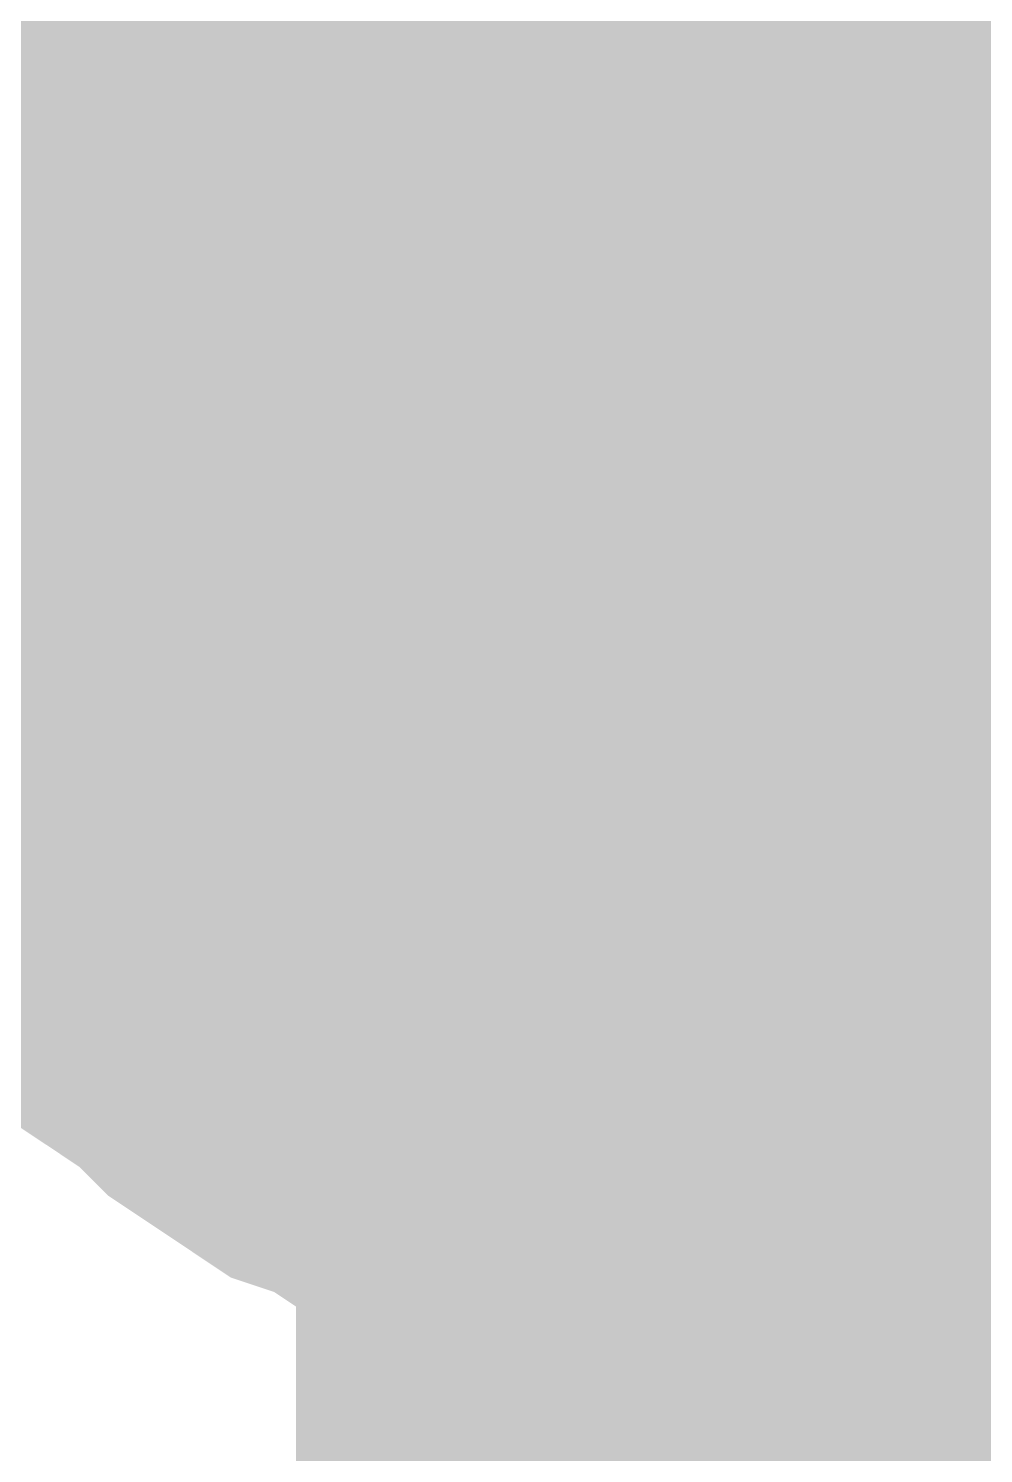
# Model space of a CAD drawing. Header units: inches. Extents: x 0 to 841, y 0 to 594.
# Drawn here: x 311.927 to 312.675, y 329.045 to 330.161 of the extents above; entities that cross this region are included whole.
import ezdxf

# ---------------------------------------------------------------- set-up
doc = ezdxf.new("R2010")
doc.units = ezdxf.units.IN
doc.layers.add('Sheet', color=255, linetype='Continuous')

msp = doc.modelspace()

# ---------------------------------------------------------------- linework, layer by layer
at = {"layer": 'Sheet'}
msp.add_lwpolyline([(312.246, 330, 0.508, 0.508, 1), (312.754, 330, 0.508, 0.508, 1)], format="xyseb", close=True, dxfattribs=at)
for points in [[(311.7705, 330.1834, 0.2997, 0.2997, 0), (311.7818, 330.2171, 0.2997, 0.2997, 0), (311.793, 330.262, 0.2997, 0.2997, 0), (311.8042, 330.2957, 0.2997, 0.2997, 0), (311.8267, 330.3294, 0.2997, 0.2997, 0)], [(311.7705, 330.1834, 0.2997, 0.2997, 0), (311.7818, 330.2171, 0.2997, 0.2997, 0), (311.793, 330.262, 0.2997, 0.2997, 0), (311.8042, 330.2957, 0.2997, 0.2997, 0), (311.8267, 330.3294, 0.2997, 0.2997, 0)], [(311.7705, 330.1834, 0.2997, 0.2997, 0), (311.7818, 330.2171, 0.2997, 0.2997, 0), (311.793, 330.262, 0.2997, 0.2997, 0), (311.8042, 330.2957, 0.2997, 0.2997, 0), (311.8267, 330.3294, 0.2997, 0.2997, 0)], [(311.7705, 330.1834, 0.2997, 0.2997, 0), (311.7818, 330.2171, 0.2997, 0.2997, 0), (311.793, 330.262, 0.2997, 0.2997, 0), (311.8042, 330.2957, 0.2997, 0.2997, 0), (311.8267, 330.3294, 0.2997, 0.2997, 0)], [(312.0063, 329.9925, 0.2997, 0.2997, 0), (312.0063, 330.015, 0.2997, 0.2997, 0), (312.0063, 330.0487, 0.2997, 0.2997, 0), (312.0176, 330.0711, 0.2997, 0.2997, 0), (312.0176, 330.0936, 0.2997, 0.2997, 0), (312.0176, 330.116, 0.2997, 0.2997, 0), (312.0288, 330.1385, 0.2997, 0.2997, 0), (312.04, 330.1722, 0.2997, 0.2997, 0), (312.0512, 330.1946, 0.2997, 0.2997, 0), (312.0512, 330.2171, 0.2997, 0.2997, 0), (312.0625, 330.2396, 0.2997, 0.2997, 0), (312.0737, 330.2508, 0.2997, 0.2997, 0), (312.0962, 330.2733, 0.2997, 0.2997, 0), (312.1074, 330.2957, 0.2997, 0.2997, 0), (312.1186, 330.3182, 0.2997, 0.2997, 0)], [(312.0063, 329.9925, 0.2997, 0.2997, 0), (312.0063, 330.015, 0.2997, 0.2997, 0), (312.0063, 330.0487, 0.2997, 0.2997, 0), (312.0176, 330.0711, 0.2997, 0.2997, 0), (312.0176, 330.0936, 0.2997, 0.2997, 0), (312.0176, 330.116, 0.2997, 0.2997, 0), (312.0288, 330.1385, 0.2997, 0.2997, 0), (312.04, 330.1722, 0.2997, 0.2997, 0), (312.0512, 330.1946, 0.2997, 0.2997, 0), (312.0512, 330.2171, 0.2997, 0.2997, 0), (312.0625, 330.2396, 0.2997, 0.2997, 0), (312.0737, 330.2508, 0.2997, 0.2997, 0), (312.0962, 330.2733, 0.2997, 0.2997, 0), (312.1074, 330.2957, 0.2997, 0.2997, 0), (312.1186, 330.3182, 0.2997, 0.2997, 0)], [(312.0063, 329.9925, 0.2997, 0.2997, 0), (312.0063, 330.015, 0.2997, 0.2997, 0), (312.0063, 330.0487, 0.2997, 0.2997, 0), (312.0176, 330.0711, 0.2997, 0.2997, 0), (312.0176, 330.0936, 0.2997, 0.2997, 0), (312.0176, 330.116, 0.2997, 0.2997, 0), (312.0288, 330.1385, 0.2997, 0.2997, 0), (312.04, 330.1722, 0.2997, 0.2997, 0), (312.0512, 330.1946, 0.2997, 0.2997, 0), (312.0512, 330.2171, 0.2997, 0.2997, 0), (312.0625, 330.2396, 0.2997, 0.2997, 0), (312.0737, 330.2508, 0.2997, 0.2997, 0), (312.0962, 330.2733, 0.2997, 0.2997, 0), (312.1074, 330.2957, 0.2997, 0.2997, 0), (312.1186, 330.3182, 0.2997, 0.2997, 0)], [(312.5116, 329.9925, 0.7493, 0.7493, 0), (307.5148, 329.9925, 0.7493, 0.7493, 0)], [(312.5116, 324.49, 0.7493, 0.7493, 0), (312.5116, 329.9925, 0.7493, 0.7493, 0)], [(350.0049, 324.9953, 0.7493, 0.7493, 0), (345.0081, 324.9953, 0.7493, 0.7493, 0), (345.0081, 329.9925, 0.7493, 0.7493, 0), (330.0063, 329.9925, 0.7493, 0.7493, 0), (312.5116, 329.9925, 0.7493, 0.7493, 0)], [(312.0063, 329.9925, 0.0991, 0.0991, 0), (312.0063, 330.015, 0.0991, 0.0991, 0), (312.0063, 330.0487, 0.0991, 0.0991, 0), (312.0176, 330.0711, 0.0991, 0.0991, 0), (312.0176, 330.0936, 0.0991, 0.0991, 0), (312.0176, 330.116, 0.0991, 0.0991, 0), (312.0288, 330.1385, 0.0991, 0.0991, 0), (312.04, 330.1722, 0.0991, 0.0991, 0), (312.0512, 330.1946, 0.0991, 0.0991, 0), (312.0512, 330.2171, 0.0991, 0.0991, 0)], [(312.0063, 329.9925, 0.0991, 0.0991, 0), (312.0063, 330.015, 0.0991, 0.0991, 0), (312.0063, 330.0487, 0.0991, 0.0991, 0), (312.0176, 330.0711, 0.0991, 0.0991, 0), (312.0176, 330.0936, 0.0991, 0.0991, 0), (312.0176, 330.116, 0.0991, 0.0991, 0), (312.0288, 330.1385, 0.0991, 0.0991, 0), (312.04, 330.1722, 0.0991, 0.0991, 0), (312.0512, 330.1946, 0.0991, 0.0991, 0), (312.0512, 330.2171, 0.0991, 0.0991, 0)], [(312.0063, 329.9925, 0.0991, 0.0991, 0), (312.0063, 330.015, 0.0991, 0.0991, 0), (312.0063, 330.0487, 0.0991, 0.0991, 0), (312.0176, 330.0711, 0.0991, 0.0991, 0), (312.0176, 330.0936, 0.0991, 0.0991, 0), (312.0176, 330.116, 0.0991, 0.0991, 0), (312.0288, 330.1385, 0.0991, 0.0991, 0), (312.04, 330.1722, 0.0991, 0.0991, 0), (312.0512, 330.1946, 0.0991, 0.0991, 0), (312.0512, 330.2171, 0.0991, 0.0991, 0)], [(312.5116, 329.4872, 0.2997, 0.2997, 0), (312.4892, 329.4872, 0.2997, 0.2997, 0), (312.4555, 329.4872, 0.2997, 0.2997, 0), (312.433, 329.4984, 0.2997, 0.2997, 0), (312.4106, 329.4984, 0.2997, 0.2997, 0), (312.3881, 329.4984, 0.2997, 0.2997, 0), (312.3657, 329.5096, 0.2997, 0.2997, 0), (312.332, 329.5209, 0.2997, 0.2997, 0), (312.3095, 329.5321, 0.2997, 0.2997, 0), (312.2871, 329.5321, 0.2997, 0.2997, 0), (312.2646, 329.5433, 0.2997, 0.2997, 0), (312.2534, 329.5546, 0.2997, 0.2997, 0), (312.2309, 329.577, 0.2997, 0.2997, 0), (312.2084, 329.5882, 0.2997, 0.2997, 0), (312.186, 329.5995, 0.2997, 0.2997, 0), (312.1748, 329.6219, 0.2997, 0.2997, 0), (312.1523, 329.6332, 0.2997, 0.2997, 0), (312.1411, 329.6556, 0.2997, 0.2997, 0), (312.1186, 329.6669, 0.2997, 0.2997, 0), (312.1074, 329.6893, 0.2997, 0.2997, 0), (312.0962, 329.7118, 0.2997, 0.2997, 0), (312.0737, 329.7342, 0.2997, 0.2997, 0), (312.0625, 329.7455, 0.2997, 0.2997, 0), (312.0512, 329.7679, 0.2997, 0.2997, 0), (312.0512, 329.7904, 0.2997, 0.2997, 0), (312.04, 329.8128, 0.2997, 0.2997, 0), (312.0288, 329.8465, 0.2997, 0.2997, 0), (312.0176, 329.869, 0.2997, 0.2997, 0), (312.0176, 329.8914, 0.2997, 0.2997, 0), (312.0176, 329.9139, 0.2997, 0.2997, 0), (312.0063, 329.9364, 0.2997, 0.2997, 0), (312.0063, 329.9701, 0.2997, 0.2997, 0), (312.0063, 329.9925, 0.2997, 0.2997, 0)], [(312.0063, 329.9925, 0.2997, 0.2997, 0), (312.0063, 329.9925, 0.2997, 0.2997, 0)], [(312.5116, 329.4872, 0.2997, 0.2997, 0), (312.4892, 329.4872, 0.2997, 0.2997, 0), (312.4555, 329.4872, 0.2997, 0.2997, 0), (312.433, 329.4984, 0.2997, 0.2997, 0), (312.4106, 329.4984, 0.2997, 0.2997, 0), (312.3881, 329.4984, 0.2997, 0.2997, 0), (312.3657, 329.5096, 0.2997, 0.2997, 0), (312.332, 329.5209, 0.2997, 0.2997, 0), (312.3095, 329.5321, 0.2997, 0.2997, 0), (312.2871, 329.5321, 0.2997, 0.2997, 0), (312.2646, 329.5433, 0.2997, 0.2997, 0), (312.2534, 329.5546, 0.2997, 0.2997, 0), (312.2309, 329.577, 0.2997, 0.2997, 0), (312.2084, 329.5882, 0.2997, 0.2997, 0), (312.186, 329.5995, 0.2997, 0.2997, 0), (312.1748, 329.6219, 0.2997, 0.2997, 0), (312.1523, 329.6332, 0.2997, 0.2997, 0), (312.1411, 329.6556, 0.2997, 0.2997, 0), (312.1186, 329.6669, 0.2997, 0.2997, 0), (312.1074, 329.6893, 0.2997, 0.2997, 0), (312.0962, 329.7118, 0.2997, 0.2997, 0), (312.0737, 329.7342, 0.2997, 0.2997, 0), (312.0625, 329.7455, 0.2997, 0.2997, 0), (312.0512, 329.7679, 0.2997, 0.2997, 0), (312.0512, 329.7904, 0.2997, 0.2997, 0), (312.04, 329.8128, 0.2997, 0.2997, 0), (312.0288, 329.8465, 0.2997, 0.2997, 0), (312.0176, 329.869, 0.2997, 0.2997, 0), (312.0176, 329.8914, 0.2997, 0.2997, 0), (312.0176, 329.9139, 0.2997, 0.2997, 0), (312.0063, 329.9364, 0.2997, 0.2997, 0), (312.0063, 329.9701, 0.2997, 0.2997, 0), (312.0063, 329.9925, 0.2997, 0.2997, 0)], [(312.0063, 329.9925, 0.2997, 0.2997, 0), (312.0063, 329.9925, 0.2997, 0.2997, 0)], [(312.5116, 329.4872, 0.2997, 0.2997, 0), (312.4892, 329.4872, 0.2997, 0.2997, 0), (312.4555, 329.4872, 0.2997, 0.2997, 0), (312.433, 329.4984, 0.2997, 0.2997, 0), (312.4106, 329.4984, 0.2997, 0.2997, 0), (312.3881, 329.4984, 0.2997, 0.2997, 0), (312.3657, 329.5096, 0.2997, 0.2997, 0), (312.332, 329.5209, 0.2997, 0.2997, 0), (312.3095, 329.5321, 0.2997, 0.2997, 0), (312.2871, 329.5321, 0.2997, 0.2997, 0), (312.2646, 329.5433, 0.2997, 0.2997, 0), (312.2534, 329.5546, 0.2997, 0.2997, 0), (312.2309, 329.577, 0.2997, 0.2997, 0), (312.2084, 329.5882, 0.2997, 0.2997, 0), (312.186, 329.5995, 0.2997, 0.2997, 0), (312.1748, 329.6219, 0.2997, 0.2997, 0), (312.1523, 329.6332, 0.2997, 0.2997, 0), (312.1411, 329.6556, 0.2997, 0.2997, 0), (312.1186, 329.6669, 0.2997, 0.2997, 0), (312.1074, 329.6893, 0.2997, 0.2997, 0), (312.0962, 329.7118, 0.2997, 0.2997, 0), (312.0737, 329.7342, 0.2997, 0.2997, 0), (312.0625, 329.7455, 0.2997, 0.2997, 0), (312.0512, 329.7679, 0.2997, 0.2997, 0), (312.0512, 329.7904, 0.2997, 0.2997, 0), (312.04, 329.8128, 0.2997, 0.2997, 0), (312.0288, 329.8465, 0.2997, 0.2997, 0), (312.0176, 329.869, 0.2997, 0.2997, 0), (312.0176, 329.8914, 0.2997, 0.2997, 0), (312.0176, 329.9139, 0.2997, 0.2997, 0), (312.0063, 329.9364, 0.2997, 0.2997, 0), (312.0063, 329.9701, 0.2997, 0.2997, 0), (312.0063, 329.9925, 0.2997, 0.2997, 0)], [(312.0063, 329.9925, 0.2997, 0.2997, 0), (312.0063, 329.9925, 0.2997, 0.2997, 0)], [(312.5116, 324.9953, 0.2997, 0.2997, 0), (312.5116, 329.9925, 0.2997, 0.2997, 0)], [(312.5116, 329.4872, 0.0991, 0.0991, 0), (312.4892, 329.4872, 0.0991, 0.0991, 0), (312.4555, 329.4872, 0.0991, 0.0991, 0), (312.433, 329.4984, 0.0991, 0.0991, 0), (312.4106, 329.4984, 0.0991, 0.0991, 0), (312.3881, 329.4984, 0.0991, 0.0991, 0), (312.3657, 329.5096, 0.0991, 0.0991, 0), (312.332, 329.5209, 0.0991, 0.0991, 0), (312.3095, 329.5321, 0.0991, 0.0991, 0), (312.2871, 329.5321, 0.0991, 0.0991, 0), (312.2646, 329.5433, 0.0991, 0.0991, 0), (312.2534, 329.5546, 0.0991, 0.0991, 0), (312.2309, 329.577, 0.0991, 0.0991, 0), (312.2084, 329.5882, 0.0991, 0.0991, 0), (312.186, 329.5995, 0.0991, 0.0991, 0), (312.1748, 329.6219, 0.0991, 0.0991, 0), (312.1523, 329.6332, 0.0991, 0.0991, 0), (312.1411, 329.6556, 0.0991, 0.0991, 0), (312.1186, 329.6669, 0.0991, 0.0991, 0), (312.1074, 329.6893, 0.0991, 0.0991, 0), (312.0962, 329.7118, 0.0991, 0.0991, 0), (312.0737, 329.7342, 0.0991, 0.0991, 0), (312.0625, 329.7455, 0.0991, 0.0991, 0), (312.0512, 329.7679, 0.0991, 0.0991, 0), (312.0512, 329.7904, 0.0991, 0.0991, 0), (312.04, 329.8128, 0.0991, 0.0991, 0), (312.0288, 329.8465, 0.0991, 0.0991, 0), (312.0176, 329.869, 0.0991, 0.0991, 0), (312.0176, 329.8914, 0.0991, 0.0991, 0), (312.0176, 329.9139, 0.0991, 0.0991, 0), (312.0063, 329.9364, 0.0991, 0.0991, 0), (312.0063, 329.9701, 0.0991, 0.0991, 0), (312.0063, 329.9925, 0.0991, 0.0991, 0)], [(312.0063, 329.9925, 0.0991, 0.0991, 0), (312.0063, 329.9925, 0.0991, 0.0991, 0)], [(312.5116, 329.4872, 0.0991, 0.0991, 0), (312.4892, 329.4872, 0.0991, 0.0991, 0), (312.4555, 329.4872, 0.0991, 0.0991, 0), (312.433, 329.4984, 0.0991, 0.0991, 0), (312.4106, 329.4984, 0.0991, 0.0991, 0), (312.3881, 329.4984, 0.0991, 0.0991, 0), (312.3657, 329.5096, 0.0991, 0.0991, 0), (312.332, 329.5209, 0.0991, 0.0991, 0), (312.3095, 329.5321, 0.0991, 0.0991, 0), (312.2871, 329.5321, 0.0991, 0.0991, 0), (312.2646, 329.5433, 0.0991, 0.0991, 0), (312.2534, 329.5546, 0.0991, 0.0991, 0), (312.2309, 329.577, 0.0991, 0.0991, 0), (312.2084, 329.5882, 0.0991, 0.0991, 0), (312.186, 329.5995, 0.0991, 0.0991, 0), (312.1748, 329.6219, 0.0991, 0.0991, 0), (312.1523, 329.6332, 0.0991, 0.0991, 0), (312.1411, 329.6556, 0.0991, 0.0991, 0), (312.1186, 329.6669, 0.0991, 0.0991, 0), (312.1074, 329.6893, 0.0991, 0.0991, 0), (312.0962, 329.7118, 0.0991, 0.0991, 0), (312.0737, 329.7342, 0.0991, 0.0991, 0), (312.0625, 329.7455, 0.0991, 0.0991, 0), (312.0512, 329.7679, 0.0991, 0.0991, 0), (312.0512, 329.7904, 0.0991, 0.0991, 0), (312.04, 329.8128, 0.0991, 0.0991, 0), (312.0288, 329.8465, 0.0991, 0.0991, 0), (312.0176, 329.869, 0.0991, 0.0991, 0), (312.0176, 329.8914, 0.0991, 0.0991, 0), (312.0176, 329.9139, 0.0991, 0.0991, 0), (312.0063, 329.9364, 0.0991, 0.0991, 0), (312.0063, 329.9701, 0.0991, 0.0991, 0), (312.0063, 329.9925, 0.0991, 0.0991, 0)], [(312.0063, 329.9925, 0.0991, 0.0991, 0), (312.0063, 329.9925, 0.0991, 0.0991, 0)], [(312.5116, 329.4872, 0.0991, 0.0991, 0), (312.4892, 329.4872, 0.0991, 0.0991, 0), (312.4555, 329.4872, 0.0991, 0.0991, 0), (312.433, 329.4984, 0.0991, 0.0991, 0), (312.4106, 329.4984, 0.0991, 0.0991, 0), (312.3881, 329.4984, 0.0991, 0.0991, 0), (312.3657, 329.5096, 0.0991, 0.0991, 0), (312.332, 329.5209, 0.0991, 0.0991, 0), (312.3095, 329.5321, 0.0991, 0.0991, 0), (312.2871, 329.5321, 0.0991, 0.0991, 0), (312.2646, 329.5433, 0.0991, 0.0991, 0), (312.2534, 329.5546, 0.0991, 0.0991, 0), (312.2309, 329.577, 0.0991, 0.0991, 0), (312.2084, 329.5882, 0.0991, 0.0991, 0), (312.186, 329.5995, 0.0991, 0.0991, 0), (312.1748, 329.6219, 0.0991, 0.0991, 0), (312.1523, 329.6332, 0.0991, 0.0991, 0), (312.1411, 329.6556, 0.0991, 0.0991, 0), (312.1186, 329.6669, 0.0991, 0.0991, 0), (312.1074, 329.6893, 0.0991, 0.0991, 0), (312.0962, 329.7118, 0.0991, 0.0991, 0), (312.0737, 329.7342, 0.0991, 0.0991, 0), (312.0625, 329.7455, 0.0991, 0.0991, 0), (312.0512, 329.7679, 0.0991, 0.0991, 0), (312.0512, 329.7904, 0.0991, 0.0991, 0), (312.04, 329.8128, 0.0991, 0.0991, 0), (312.0288, 329.8465, 0.0991, 0.0991, 0), (312.0176, 329.869, 0.0991, 0.0991, 0), (312.0176, 329.8914, 0.0991, 0.0991, 0), (312.0176, 329.9139, 0.0991, 0.0991, 0), (312.0063, 329.9364, 0.0991, 0.0991, 0), (312.0063, 329.9701, 0.0991, 0.0991, 0), (312.0063, 329.9925, 0.0991, 0.0991, 0)], [(312.0063, 329.9925, 0.0991, 0.0991, 0), (312.0063, 329.9925, 0.0991, 0.0991, 0)], [(312.5116, 329.2289, 0.2997, 0.2997, 0), (312.4779, 329.2289, 0.2997, 0.2997, 0), (312.433, 329.2289, 0.2997, 0.2997, 0), (312.3993, 329.2401, 0.2997, 0.2997, 0), (312.3544, 329.2401, 0.2997, 0.2997, 0), (312.3207, 329.2514, 0.2997, 0.2997, 0), (312.2871, 329.2626, 0.2997, 0.2997, 0), (312.2534, 329.2738, 0.2997, 0.2997, 0), (312.2197, 329.2851, 0.2997, 0.2997, 0), (312.186, 329.3075, 0.2997, 0.2997, 0), (312.1523, 329.3187, 0.2997, 0.2997, 0), (312.1186, 329.3412, 0.2997, 0.2997, 0), (312.0849, 329.3637, 0.2997, 0.2997, 0), (312.0625, 329.3861, 0.2997, 0.2997, 0), (312.0288, 329.4086, 0.2997, 0.2997, 0), (311.9951, 329.431, 0.2997, 0.2997, 0), (311.9726, 329.4535, 0.2997, 0.2997, 0), (311.9502, 329.476, 0.2997, 0.2997, 0), (311.9277, 329.5096, 0.2997, 0.2997, 0), (311.9053, 329.5433, 0.2997, 0.2997, 0), (311.8828, 329.5658, 0.2997, 0.2997, 0), (311.8604, 329.5995, 0.2997, 0.2997, 0), (311.8379, 329.6332, 0.2997, 0.2997, 0), (311.8267, 329.6669, 0.2997, 0.2997, 0), (311.8042, 329.7005, 0.2997, 0.2997, 0), (311.793, 329.7342, 0.2997, 0.2997, 0), (311.7818, 329.7679, 0.2997, 0.2997, 0), (311.7705, 329.8016, 0.2997, 0.2997, 0)], [(312.5116, 329.2289, 0.2997, 0.2997, 0), (312.4779, 329.2289, 0.2997, 0.2997, 0), (312.433, 329.2289, 0.2997, 0.2997, 0), (312.3993, 329.2401, 0.2997, 0.2997, 0), (312.3544, 329.2401, 0.2997, 0.2997, 0), (312.3207, 329.2514, 0.2997, 0.2997, 0), (312.2871, 329.2626, 0.2997, 0.2997, 0), (312.2534, 329.2738, 0.2997, 0.2997, 0), (312.2197, 329.2851, 0.2997, 0.2997, 0), (312.186, 329.3075, 0.2997, 0.2997, 0), (312.1523, 329.3187, 0.2997, 0.2997, 0), (312.1186, 329.3412, 0.2997, 0.2997, 0), (312.0849, 329.3637, 0.2997, 0.2997, 0), (312.0625, 329.3861, 0.2997, 0.2997, 0), (312.0288, 329.4086, 0.2997, 0.2997, 0), (311.9951, 329.431, 0.2997, 0.2997, 0), (311.9726, 329.4535, 0.2997, 0.2997, 0), (311.9502, 329.476, 0.2997, 0.2997, 0), (311.9277, 329.5096, 0.2997, 0.2997, 0), (311.9053, 329.5433, 0.2997, 0.2997, 0), (311.8828, 329.5658, 0.2997, 0.2997, 0), (311.8604, 329.5995, 0.2997, 0.2997, 0), (311.8379, 329.6332, 0.2997, 0.2997, 0), (311.8267, 329.6669, 0.2997, 0.2997, 0), (311.8042, 329.7005, 0.2997, 0.2997, 0), (311.793, 329.7342, 0.2997, 0.2997, 0), (311.7818, 329.7679, 0.2997, 0.2997, 0), (311.7705, 329.8016, 0.2997, 0.2997, 0)], [(312.5116, 329.2289, 0.2997, 0.2997, 0), (312.4779, 329.2289, 0.2997, 0.2997, 0), (312.433, 329.2289, 0.2997, 0.2997, 0), (312.3993, 329.2401, 0.2997, 0.2997, 0), (312.3544, 329.2401, 0.2997, 0.2997, 0), (312.3207, 329.2514, 0.2997, 0.2997, 0), (312.2871, 329.2626, 0.2997, 0.2997, 0), (312.2534, 329.2738, 0.2997, 0.2997, 0), (312.2197, 329.2851, 0.2997, 0.2997, 0), (312.186, 329.3075, 0.2997, 0.2997, 0), (312.1523, 329.3187, 0.2997, 0.2997, 0), (312.1186, 329.3412, 0.2997, 0.2997, 0), (312.0849, 329.3637, 0.2997, 0.2997, 0), (312.0625, 329.3861, 0.2997, 0.2997, 0), (312.0288, 329.4086, 0.2997, 0.2997, 0), (311.9951, 329.431, 0.2997, 0.2997, 0), (311.9726, 329.4535, 0.2997, 0.2997, 0), (311.9502, 329.476, 0.2997, 0.2997, 0), (311.9277, 329.5096, 0.2997, 0.2997, 0), (311.9053, 329.5433, 0.2997, 0.2997, 0), (311.8828, 329.5658, 0.2997, 0.2997, 0), (311.8604, 329.5995, 0.2997, 0.2997, 0), (311.8379, 329.6332, 0.2997, 0.2997, 0), (311.8267, 329.6669, 0.2997, 0.2997, 0), (311.8042, 329.7005, 0.2997, 0.2997, 0), (311.793, 329.7342, 0.2997, 0.2997, 0), (311.7818, 329.7679, 0.2997, 0.2997, 0), (311.7705, 329.8016, 0.2997, 0.2997, 0)], [(312.5116, 329.2289, 0.2997, 0.2997, 0), (312.4779, 329.2289, 0.2997, 0.2997, 0), (312.433, 329.2289, 0.2997, 0.2997, 0), (312.3993, 329.2401, 0.2997, 0.2997, 0), (312.3544, 329.2401, 0.2997, 0.2997, 0), (312.3207, 329.2514, 0.2997, 0.2997, 0), (312.2871, 329.2626, 0.2997, 0.2997, 0), (312.2534, 329.2738, 0.2997, 0.2997, 0), (312.2197, 329.2851, 0.2997, 0.2997, 0), (312.186, 329.3075, 0.2997, 0.2997, 0), (312.1523, 329.3187, 0.2997, 0.2997, 0), (312.1186, 329.3412, 0.2997, 0.2997, 0), (312.0849, 329.3637, 0.2997, 0.2997, 0), (312.0625, 329.3861, 0.2997, 0.2997, 0), (312.0288, 329.4086, 0.2997, 0.2997, 0), (311.9951, 329.431, 0.2997, 0.2997, 0), (311.9726, 329.4535, 0.2997, 0.2997, 0), (311.9502, 329.476, 0.2997, 0.2997, 0), (311.9277, 329.5096, 0.2997, 0.2997, 0), (311.9053, 329.5433, 0.2997, 0.2997, 0), (311.8828, 329.5658, 0.2997, 0.2997, 0), (311.8604, 329.5995, 0.2997, 0.2997, 0), (311.8379, 329.6332, 0.2997, 0.2997, 0), (311.8267, 329.6669, 0.2997, 0.2997, 0), (311.8042, 329.7005, 0.2997, 0.2997, 0), (311.793, 329.7342, 0.2997, 0.2997, 0), (311.7818, 329.7679, 0.2997, 0.2997, 0), (311.7705, 329.8016, 0.2997, 0.2997, 0)], [(312.8373, 329.5995, 0.2997, 0.2997, 0), (312.8148, 329.5882, 0.2997, 0.2997, 0), (312.7924, 329.577, 0.2997, 0.2997, 0), (312.7699, 329.5546, 0.2997, 0.2997, 0), (312.7587, 329.5433, 0.2997, 0.2997, 0), (312.7362, 329.5321, 0.2997, 0.2997, 0), (312.7137, 329.5321, 0.2997, 0.2997, 0), (312.6913, 329.5209, 0.2997, 0.2997, 0), (312.6576, 329.5096, 0.2997, 0.2997, 0), (312.6351, 329.4984, 0.2997, 0.2997, 0), (312.6127, 329.4984, 0.2997, 0.2997, 0), (312.5902, 329.4984, 0.2997, 0.2997, 0), (312.5678, 329.4872, 0.2997, 0.2997, 0), (312.5341, 329.4872, 0.2997, 0.2997, 0), (312.5116, 329.4872, 0.2997, 0.2997, 0)], [(312.8373, 329.5995, 0.2997, 0.2997, 0), (312.8148, 329.5882, 0.2997, 0.2997, 0), (312.7924, 329.577, 0.2997, 0.2997, 0), (312.7699, 329.5546, 0.2997, 0.2997, 0), (312.7587, 329.5433, 0.2997, 0.2997, 0), (312.7362, 329.5321, 0.2997, 0.2997, 0), (312.7137, 329.5321, 0.2997, 0.2997, 0), (312.6913, 329.5209, 0.2997, 0.2997, 0), (312.6576, 329.5096, 0.2997, 0.2997, 0), (312.6351, 329.4984, 0.2997, 0.2997, 0), (312.6127, 329.4984, 0.2997, 0.2997, 0), (312.5902, 329.4984, 0.2997, 0.2997, 0), (312.5678, 329.4872, 0.2997, 0.2997, 0), (312.5341, 329.4872, 0.2997, 0.2997, 0), (312.5116, 329.4872, 0.2997, 0.2997, 0)], [(312.8373, 329.5995, 0.2997, 0.2997, 0), (312.8148, 329.5882, 0.2997, 0.2997, 0), (312.7924, 329.577, 0.2997, 0.2997, 0), (312.7699, 329.5546, 0.2997, 0.2997, 0), (312.7587, 329.5433, 0.2997, 0.2997, 0), (312.7362, 329.5321, 0.2997, 0.2997, 0), (312.7137, 329.5321, 0.2997, 0.2997, 0), (312.6913, 329.5209, 0.2997, 0.2997, 0), (312.6576, 329.5096, 0.2997, 0.2997, 0), (312.6351, 329.4984, 0.2997, 0.2997, 0), (312.6127, 329.4984, 0.2997, 0.2997, 0), (312.5902, 329.4984, 0.2997, 0.2997, 0), (312.5678, 329.4872, 0.2997, 0.2997, 0), (312.5341, 329.4872, 0.2997, 0.2997, 0), (312.5116, 329.4872, 0.2997, 0.2997, 0)], [(312.5116, 329.2289, 0.0991, 0.0991, 0), (312.4779, 329.2289, 0.0991, 0.0991, 0), (312.433, 329.2289, 0.0991, 0.0991, 0), (312.3993, 329.2401, 0.0991, 0.0991, 0), (312.3544, 329.2401, 0.0991, 0.0991, 0), (312.3207, 329.2514, 0.0991, 0.0991, 0), (312.2871, 329.2626, 0.0991, 0.0991, 0), (312.2534, 329.2738, 0.0991, 0.0991, 0), (312.2197, 329.2851, 0.0991, 0.0991, 0), (312.186, 329.3075, 0.0991, 0.0991, 0), (312.1523, 329.3187, 0.0991, 0.0991, 0), (312.1186, 329.3412, 0.0991, 0.0991, 0), (312.0849, 329.3637, 0.0991, 0.0991, 0), (312.0625, 329.3861, 0.0991, 0.0991, 0), (312.0288, 329.4086, 0.0991, 0.0991, 0), (311.9951, 329.431, 0.0991, 0.0991, 0), (311.9726, 329.4535, 0.0991, 0.0991, 0), (311.9502, 329.476, 0.0991, 0.0991, 0), (311.9277, 329.5096, 0.0991, 0.0991, 0), (311.9053, 329.5433, 0.0991, 0.0991, 0), (311.8828, 329.5658, 0.0991, 0.0991, 0), (311.8604, 329.5995, 0.0991, 0.0991, 0)], [(312.5116, 329.2289, 0.0991, 0.0991, 0), (312.4779, 329.2289, 0.0991, 0.0991, 0), (312.433, 329.2289, 0.0991, 0.0991, 0), (312.3993, 329.2401, 0.0991, 0.0991, 0), (312.3544, 329.2401, 0.0991, 0.0991, 0), (312.3207, 329.2514, 0.0991, 0.0991, 0), (312.2871, 329.2626, 0.0991, 0.0991, 0), (312.2534, 329.2738, 0.0991, 0.0991, 0), (312.2197, 329.2851, 0.0991, 0.0991, 0), (312.186, 329.3075, 0.0991, 0.0991, 0), (312.1523, 329.3187, 0.0991, 0.0991, 0), (312.1186, 329.3412, 0.0991, 0.0991, 0), (312.0849, 329.3637, 0.0991, 0.0991, 0), (312.0625, 329.3861, 0.0991, 0.0991, 0), (312.0288, 329.4086, 0.0991, 0.0991, 0), (311.9951, 329.431, 0.0991, 0.0991, 0), (311.9726, 329.4535, 0.0991, 0.0991, 0), (311.9502, 329.476, 0.0991, 0.0991, 0), (311.9277, 329.5096, 0.0991, 0.0991, 0), (311.9053, 329.5433, 0.0991, 0.0991, 0), (311.8828, 329.5658, 0.0991, 0.0991, 0), (311.8604, 329.5995, 0.0991, 0.0991, 0)], [(312.5116, 329.2289, 0.0991, 0.0991, 0), (312.4779, 329.2289, 0.0991, 0.0991, 0), (312.433, 329.2289, 0.0991, 0.0991, 0), (312.3993, 329.2401, 0.0991, 0.0991, 0), (312.3544, 329.2401, 0.0991, 0.0991, 0), (312.3207, 329.2514, 0.0991, 0.0991, 0), (312.2871, 329.2626, 0.0991, 0.0991, 0), (312.2534, 329.2738, 0.0991, 0.0991, 0), (312.2197, 329.2851, 0.0991, 0.0991, 0), (312.186, 329.3075, 0.0991, 0.0991, 0), (312.1523, 329.3187, 0.0991, 0.0991, 0), (312.1186, 329.3412, 0.0991, 0.0991, 0), (312.0849, 329.3637, 0.0991, 0.0991, 0), (312.0625, 329.3861, 0.0991, 0.0991, 0), (312.0288, 329.4086, 0.0991, 0.0991, 0), (311.9951, 329.431, 0.0991, 0.0991, 0), (311.9726, 329.4535, 0.0991, 0.0991, 0), (311.9502, 329.476, 0.0991, 0.0991, 0), (311.9277, 329.5096, 0.0991, 0.0991, 0), (311.9053, 329.5433, 0.0991, 0.0991, 0), (311.8828, 329.5658, 0.0991, 0.0991, 0), (311.8604, 329.5995, 0.0991, 0.0991, 0)], [(312.5116, 329.2289, 0.0991, 0.0991, 0), (312.4779, 329.2289, 0.0991, 0.0991, 0), (312.433, 329.2289, 0.0991, 0.0991, 0), (312.3993, 329.2401, 0.0991, 0.0991, 0), (312.3544, 329.2401, 0.0991, 0.0991, 0), (312.3207, 329.2514, 0.0991, 0.0991, 0), (312.2871, 329.2626, 0.0991, 0.0991, 0), (312.2534, 329.2738, 0.0991, 0.0991, 0), (312.2197, 329.2851, 0.0991, 0.0991, 0), (312.186, 329.3075, 0.0991, 0.0991, 0), (312.1523, 329.3187, 0.0991, 0.0991, 0), (312.1186, 329.3412, 0.0991, 0.0991, 0), (312.0849, 329.3637, 0.0991, 0.0991, 0), (312.0625, 329.3861, 0.0991, 0.0991, 0), (312.0288, 329.4086, 0.0991, 0.0991, 0), (311.9951, 329.431, 0.0991, 0.0991, 0), (311.9726, 329.4535, 0.0991, 0.0991, 0), (311.9502, 329.476, 0.0991, 0.0991, 0), (311.9277, 329.5096, 0.0991, 0.0991, 0), (311.9053, 329.5433, 0.0991, 0.0991, 0), (311.8828, 329.5658, 0.0991, 0.0991, 0), (311.8604, 329.5995, 0.0991, 0.0991, 0)], [(312.7362, 329.5321, 0.0991, 0.0991, 0), (312.7137, 329.5321, 0.0991, 0.0991, 0), (312.6913, 329.5209, 0.0991, 0.0991, 0), (312.6576, 329.5096, 0.0991, 0.0991, 0), (312.6351, 329.4984, 0.0991, 0.0991, 0), (312.6127, 329.4984, 0.0991, 0.0991, 0), (312.5902, 329.4984, 0.0991, 0.0991, 0), (312.5678, 329.4872, 0.0991, 0.0991, 0), (312.5341, 329.4872, 0.0991, 0.0991, 0), (312.5116, 329.4872, 0.0991, 0.0991, 0)], [(312.7362, 329.5321, 0.0991, 0.0991, 0), (312.7137, 329.5321, 0.0991, 0.0991, 0), (312.6913, 329.5209, 0.0991, 0.0991, 0), (312.6576, 329.5096, 0.0991, 0.0991, 0), (312.6351, 329.4984, 0.0991, 0.0991, 0), (312.6127, 329.4984, 0.0991, 0.0991, 0), (312.5902, 329.4984, 0.0991, 0.0991, 0), (312.5678, 329.4872, 0.0991, 0.0991, 0), (312.5341, 329.4872, 0.0991, 0.0991, 0), (312.5116, 329.4872, 0.0991, 0.0991, 0)], [(312.7362, 329.5321, 0.0991, 0.0991, 0), (312.7137, 329.5321, 0.0991, 0.0991, 0), (312.6913, 329.5209, 0.0991, 0.0991, 0), (312.6576, 329.5096, 0.0991, 0.0991, 0), (312.6351, 329.4984, 0.0991, 0.0991, 0), (312.6127, 329.4984, 0.0991, 0.0991, 0), (312.5902, 329.4984, 0.0991, 0.0991, 0), (312.5678, 329.4872, 0.0991, 0.0991, 0), (312.5341, 329.4872, 0.0991, 0.0991, 0), (312.5116, 329.4872, 0.0991, 0.0991, 0)], [(312.8373, 329.3075, 0.2997, 0.2997, 0), (312.8036, 329.2851, 0.2997, 0.2997, 0), (312.7699, 329.2738, 0.2997, 0.2997, 0), (312.7362, 329.2626, 0.2997, 0.2997, 0), (312.7025, 329.2514, 0.2997, 0.2997, 0), (312.6688, 329.2401, 0.2997, 0.2997, 0), (312.6239, 329.2401, 0.2997, 0.2997, 0), (312.5902, 329.2289, 0.2997, 0.2997, 0), (312.5453, 329.2289, 0.2997, 0.2997, 0), (312.5116, 329.2289, 0.2997, 0.2997, 0)], [(312.8373, 329.3075, 0.2997, 0.2997, 0), (312.8036, 329.2851, 0.2997, 0.2997, 0), (312.7699, 329.2738, 0.2997, 0.2997, 0), (312.7362, 329.2626, 0.2997, 0.2997, 0), (312.7025, 329.2514, 0.2997, 0.2997, 0), (312.6688, 329.2401, 0.2997, 0.2997, 0), (312.6239, 329.2401, 0.2997, 0.2997, 0), (312.5902, 329.2289, 0.2997, 0.2997, 0), (312.5453, 329.2289, 0.2997, 0.2997, 0), (312.5116, 329.2289, 0.2997, 0.2997, 0)], [(312.8373, 329.3075, 0.2997, 0.2997, 0), (312.8036, 329.2851, 0.2997, 0.2997, 0), (312.7699, 329.2738, 0.2997, 0.2997, 0), (312.7362, 329.2626, 0.2997, 0.2997, 0), (312.7025, 329.2514, 0.2997, 0.2997, 0), (312.6688, 329.2401, 0.2997, 0.2997, 0), (312.6239, 329.2401, 0.2997, 0.2997, 0), (312.5902, 329.2289, 0.2997, 0.2997, 0), (312.5453, 329.2289, 0.2997, 0.2997, 0), (312.5116, 329.2289, 0.2997, 0.2997, 0)], [(312.8373, 329.3075, 0.2997, 0.2997, 0), (312.8036, 329.2851, 0.2997, 0.2997, 0), (312.7699, 329.2738, 0.2997, 0.2997, 0), (312.7362, 329.2626, 0.2997, 0.2997, 0), (312.7025, 329.2514, 0.2997, 0.2997, 0), (312.6688, 329.2401, 0.2997, 0.2997, 0), (312.6239, 329.2401, 0.2997, 0.2997, 0), (312.5902, 329.2289, 0.2997, 0.2997, 0), (312.5453, 329.2289, 0.2997, 0.2997, 0), (312.5116, 329.2289, 0.2997, 0.2997, 0)], [(312.7362, 329.2626, 0.0991, 0.0991, 0), (312.7025, 329.2514, 0.0991, 0.0991, 0), (312.6688, 329.2401, 0.0991, 0.0991, 0), (312.6239, 329.2401, 0.0991, 0.0991, 0), (312.5902, 329.2289, 0.0991, 0.0991, 0), (312.5453, 329.2289, 0.0991, 0.0991, 0), (312.5116, 329.2289, 0.0991, 0.0991, 0)], [(312.7362, 329.2626, 0.0991, 0.0991, 0), (312.7025, 329.2514, 0.0991, 0.0991, 0), (312.6688, 329.2401, 0.0991, 0.0991, 0), (312.6239, 329.2401, 0.0991, 0.0991, 0), (312.5902, 329.2289, 0.0991, 0.0991, 0), (312.5453, 329.2289, 0.0991, 0.0991, 0), (312.5116, 329.2289, 0.0991, 0.0991, 0)], [(312.7362, 329.2626, 0.0991, 0.0991, 0), (312.7025, 329.2514, 0.0991, 0.0991, 0), (312.6688, 329.2401, 0.0991, 0.0991, 0), (312.6239, 329.2401, 0.0991, 0.0991, 0), (312.5902, 329.2289, 0.0991, 0.0991, 0), (312.5453, 329.2289, 0.0991, 0.0991, 0), (312.5116, 329.2289, 0.0991, 0.0991, 0)], [(312.7362, 329.2626, 0.0991, 0.0991, 0), (312.7025, 329.2514, 0.0991, 0.0991, 0), (312.6688, 329.2401, 0.0991, 0.0991, 0), (312.6239, 329.2401, 0.0991, 0.0991, 0), (312.5902, 329.2289, 0.0991, 0.0991, 0), (312.5453, 329.2289, 0.0991, 0.0991, 0), (312.5116, 329.2289, 0.0991, 0.0991, 0)]]:
    msp.add_lwpolyline(points, format="xyseb", dxfattribs=at)

doc.saveas('drawing.dxf')
